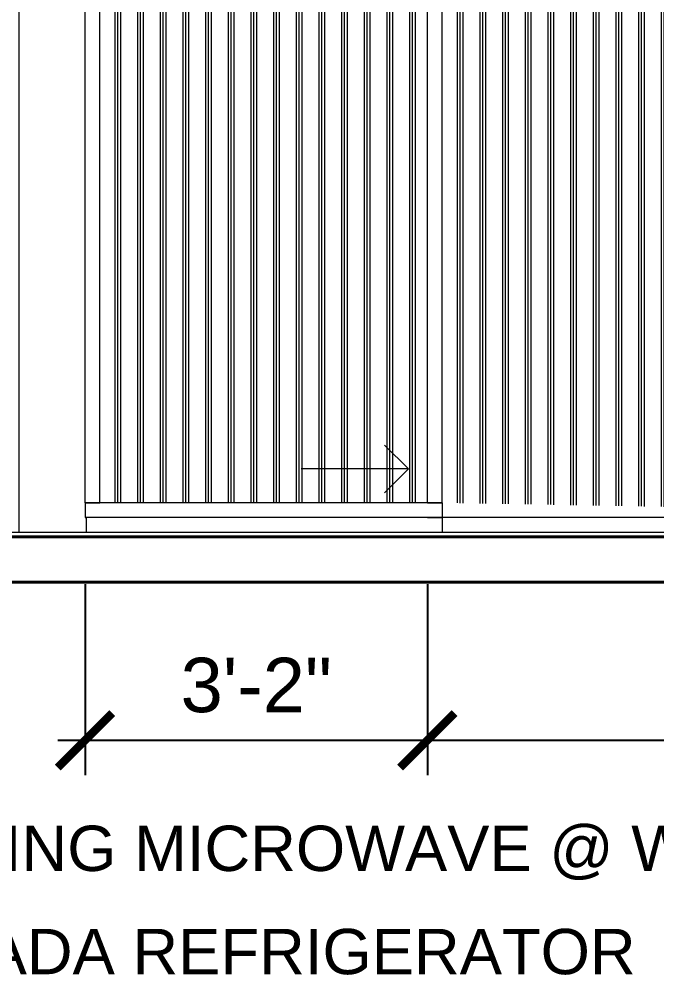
# Model space of a CAD drawing. Extents: x 65572 to 67208, y 30718 to 33598.
# Drawn here: x 66132.6 to 66202.9, y 33367.8 to 33473.2 of the extents above; entities that cross this region are included whole.
import ezdxf

# ---------------------------------------------------------------- set-up
doc = ezdxf.new("R2010")
doc.units = 0
doc.header["$LTSCALE"] = 0.5
doc.header["$MEASUREMENT"] = 0
doc.layers.get('0').update_dxf_attribs({"linetype": 'CONTINUOUS'})
doc.layers.get('DEFPOINTS').update_dxf_attribs({"linetype": 'CONTINUOUS', "lineweight": 5})
for name, color, linetype, lineweight in [('Annotations', 40, 'CONTINUOUS', 5), ('Framing', 142, 'CONTINUOUS', 13), ('Hatches', 8, 'CONTINUOUS', 5), ('Structure', 7, 'CONTINUOUS', 40), ('Viewed', 150, 'CONTINUOUS', 9)]:
    doc.layers.add(name, color=color, linetype=linetype, lineweight=lineweight)
doc.styles.get("Standard").update_dxf_attribs({"font": 'arial.ttf'})
doc.dimstyles.new('ARCH', dxfattribs={"dimscale": 96, "dimtxt": 0.0625, "dimasz": 0.0625, "dimexe": 0.04, "dimexo": 0.09375, "dimgap": 0.03125, "dimtad": 1, "dimdec": 0, "dimrnd": 0.0625, "dimzin": 3, "dimdsep": 46, "dimlunit": 4, "dimtxsty": 'Standard', "dimblk1": 'ARCHTICK', "dimblk2": 'ARCHTICK', "dimsah": 1, "dimcen": 0, "dimdle": 0.03125, "dimclrd": 256, "dimclre": 256, "dimclrt": 256, "dimazin": 0, "dimtfac": 1, "dimtdec": 0, "dimtmove": 2, "dimatfit": 3, "dimldrblk": 'OBLIQUE', "dimfxl": 0.3, "dimfxlon": 1, "dimfrac": 2, "dimarcsym": 0})

# ---------------------------------------------------------------- blocks, each defined once
blk = doc.blocks.new('_ArchTick')
at = {"const_width": 0.15}
blk.add_lwpolyline([(-0.5, -0.5), (0.5, 0.5)], dxfattribs=at)
blk = doc.blocks.new('*D84')
at = {"layer": 'Annotations', "linetype": 'ByBlock', "lineweight": -2}
for p, q in [((66139.89, 33410.83), (66139.89, 33389.79)), ((66177.64, 33410.83), (66177.64, 33389.79)), ((66136.89, 33393.63), (66180.64, 33393.63))]:
    blk.add_line(p, q, dxfattribs=at)
at = {"layer": 'DEFPOINTS', "color": 0}
for p in [(66139.89, 33419.83), (66177.64, 33419.83), (66177.64, 33393.63)]:
    blk.add_point(p, dxfattribs=at)
at = {"layer": 'Annotations', "lineweight": -2, "xscale": 6, "yscale": 6, "zscale": 6, "rotation": 180}
blk.add_blockref('_ArchTick', (66139.89, 33393.63), dxfattribs=at)
at = {"layer": 'Annotations', "lineweight": -2, "xscale": 6, "yscale": 6, "zscale": 6}
blk.add_blockref('_ArchTick', (66177.64, 33393.63), dxfattribs=at)
at = {"layer": 'Annotations', "insert": (66158.77, 33399.69), "char_height": 6, "attachment_point": 5}
blk.add_mtext('3\'-2"', dxfattribs=at)
blk = doc.blocks.new('_Oblique')
at = {"lineweight": -2}
blk.add_line((-0.5, -0.5), (0.5, 0.5), dxfattribs=at)
blk = doc.blocks.new('*D85')
at = {"layer": 'Annotations', "linetype": 'ByBlock', "lineweight": -2}
for p, q in [((66177.64, 33410.83), (66177.64, 33389.79)), ((66270.62, 33407.56), (66270.62, 33389.79)), ((66174.64, 33393.63), (66273.62, 33393.63))]:
    blk.add_line(p, q, dxfattribs=at)
at = {"layer": 'DEFPOINTS', "color": 0}
for p in [(66177.64, 33419.83), (66270.62, 33416.56), (66270.62, 33393.63)]:
    blk.add_point(p, dxfattribs=at)
at = {"layer": 'Annotations', "lineweight": -2, "xscale": 6, "yscale": 6, "zscale": 6, "rotation": 180}
blk.add_blockref('_ArchTick', (66177.64, 33393.63), dxfattribs=at)
at = {"layer": 'Annotations', "lineweight": -2, "xscale": 6, "yscale": 6, "zscale": 6}
blk.add_blockref('_ArchTick', (66270.62, 33393.63), dxfattribs=at)
at = {"layer": 'Annotations', "insert": (66224.13, 33399.69), "char_height": 6, "attachment_point": 5}
blk.add_mtext('7\'-9"', dxfattribs=at)

msp = doc.modelspace()

# ---------------------------------------------------------------- hatches: boundary and pattern name
at = {"layer": 'Hatches', "linetype": 'ByBlock', "true_color": 0xc9c9c9}
h = msp.add_hatch(dxfattribs=at)
h.set_pattern_fill('PLAST', color=9, scale=10, style=0)
h.set_pattern_definition([(90, (65793.8217, 32663.2632), (-2.5, 2e-16), []), (90, (65793.5092, 32663.2632), (-2.5, 2e-16), []), (90, (65793.1967, 32663.2632), (-2.5, 2e-16), [])])
h.paths.add_polyline_path([(66141.52, 33519.31), (66141.52, 33419.83), (66177.64, 33419.83), (66177.64, 33519.31)])
h = msp.add_hatch(dxfattribs=at)
h.set_pattern_fill('PLAST', color=9, scale=10, style=0)
h.set_pattern_definition([(90, (65831.572, 32663.2632), (-2.5, 2e-16), []), (90, (65831.2594, 32663.2632), (-2.5, 2e-16), []), (90, (65830.947, 32663.2632), (-2.5, 2e-16), [])])
h.paths.add_polyline_path([(66216.99, 33419.15), (66216.99, 33433.4), (66236.68, 33433.4), (66236.68, 33418.79), (66269, 33418.21), (66269, 33519.31), (66179.27, 33519.31), (66179.27, 33419.83)])

# ---------------------------------------------------------------- linework, layer by layer
at = {"layer": 'Framing'}
msp.add_line((65916.12, 33416.58), (66520.62, 33416.58), dxfattribs=at)
at = {"layer": 'Structure'}
for p, q in [((65916.12, 33416.08), (66523.12, 33416.08)), ((65916.12, 33411.08), (66511.12, 33411.08))]:
    msp.add_line(p, q, dxfattribs=at)
at = {"layer": 'Viewed', "linetype": 'ByBlock'}
for p, q in [((66132.62, 33416.58), (66132.62, 33519.31)), ((66139.89, 33419.83), (66139.89, 33519.31)), ((66141.52, 33419.83), (66141.52, 33519.31)), ((66177.64, 33419.83), (66177.64, 33519.31)), ((66179.27, 33419.83), (66179.27, 33519.31)), ((66179.27, 33419.83), (66179.27, 33519.31)), ((66175.55, 33423.55), (66163.73, 33423.55)), ((66139.89, 33419.83), (66141.52, 33419.83)), ((66179.27, 33419.83), (66139.89, 33419.83)), ((66139.89, 33419.83), (66139.89, 33418.21)), ((66177.64, 33419.83), (66179.27, 33419.83)), ((66179.27, 33419.83), (66179.27, 33418.21)), ((66139.89, 33418.21), (66140, 33418.21)), ((66179.27, 33418.21), (66139.89, 33418.21)), ((66179.27, 33418.21), (66140, 33418.21)), ((66140, 33418.21), (66140, 33416.58)), ((66177.64, 33418.21), (66179.27, 33418.21)), ((66179.27, 33418.21), (66179.27, 33416.58)), ((66216.99, 33418.21), (66179.27, 33418.21)), ((66140, 33418.1), (66140, 33417.94)), ((66140, 33417.94), (66140, 33417.83)), ((66140, 33416.96), (66140, 33416.85)), ((66140, 33416.85), (66140, 33416.69))]:
    msp.add_line(p, q, dxfattribs=at)
msp.add_lwpolyline([(66172.91, 33426.19), (66175.55, 33423.55), (66172.91, 33420.92)], dxfattribs=at)

# ---------------------------------------------------------------- texts
at = {"layer": 'Annotations', "char_height": 5, "attachment_point": 1}
for s, insert, width in [('{EXISTING MICROWAVE @ WALL CABINET}', (66110.76, 33384.22), 180.2241), ('{NEW ADA REFRIGERATOR}', (66110.58, 33372.84), 120.6123)]:
    msp.add_mtext(s, dxfattribs=dict(at, insert=insert, width=width))

# ---------------------------------------------------------------- dimensions: what is measured, and where the dimension line sits
at = {"layer": 'Annotations', "linetype": 'ByBlock'}
for base, p1, p2, picture, middle in [((66177.64, 33393.63), (66139.89, 33419.83), (66177.64, 33419.83), '*D84', (66158.77, 33399.69)), ((66270.62, 33393.63), (66177.64, 33419.83), (66270.62, 33416.56), '*D85', (66224.13, 33399.69))]:
    dim = msp.add_linear_dim(base=base, p1=p1, p2=p2, dimstyle='ARCH', dxfattribs=at)
    dim.commit()
    dim.dimension.update_dxf_attribs({"geometry": picture, "text_midpoint": middle})

# ---------------------------------------------------------------- leaders
msp.add_leader([(66123.02, 33430.69), (66155.24, 33595.65), (66160.43, 33595.65)], dimstyle='ARCH', dxfattribs=at)

doc.saveas('drawing.dxf')
